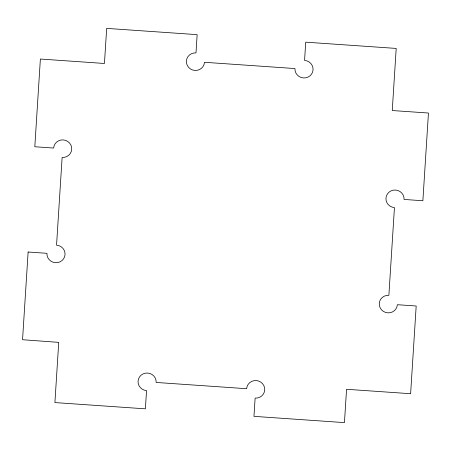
<?xml version="1.0" encoding="UTF-8"?>
<svg xmlns="http://www.w3.org/2000/svg" width="451" height="451" viewBox="0 0 451 451"><rect width="100%" height="100%" fill="white"/><g stroke="black" fill="none" stroke-linecap="round" stroke-linejoin="round"><path stroke-width="0.68" d="M28.125 252.008L22.55 339.721L58.731 342.371L54.909 402.574L145.385 408.837L146.547 390.589A9.071 8.789 8.9 0 1 138.057 381.196A9.071 8.789 8.9 0 1 147.657 373.05A9.071 8.789 8.9 0 1 156.153 382.448L246.629 388.711A9.071 8.789 8.9 0 1 256.236 380.565A9.071 8.789 8.9 0 1 264.726 389.963A9.071 8.789 8.9 0 1 255.119 398.109L253.958 416.352L344.44 422.615L346.56 389.281L410.619 393.717L416.188 306.003L397.37 304.701A9.071 8.789 8.9 0 1 387.764 312.847A9.071 8.789 8.9 0 1 379.274 303.45A9.071 8.789 8.9 0 1 388.88 295.304L394.45 207.59A9.071 8.789 8.9 0 1 385.96 198.192A9.071 8.789 8.9 0 1 395.566 190.046A9.071 8.789 8.9 0 1 404.057 199.443L422.875 200.746L428.45 113.032L392.257 110.529L396.203 48.426L305.727 42.163L304.566 60.411A9.071 8.789 8.9 0 1 313.056 69.804A9.071 8.789 8.9 0 1 303.45 77.95A9.071 8.789 8.9 0 1 294.96 68.552L204.483 62.289A9.071 8.789 8.9 0 1 194.877 70.435A9.071 8.789 8.9 0 1 186.387 61.037A9.071 8.789 8.9 0 1 195.993 52.891L197.149 34.648L106.673 28.385L104.44 63.473L40.381 59.036L34.812 146.75L53.63 148.052A9.071 8.789 8.9 0 1 63.236 139.911A9.071 8.789 8.9 0 1 71.726 149.309A9.071 8.789 8.9 0 1 62.12 157.45L56.55 245.164A9.071 8.789 8.9 0 1 65.04 254.561A9.071 8.789 8.9 0 1 55.434 262.707A9.071 8.789 8.9 0 1 46.943 253.31L28.125 252.008"/></g></svg>
